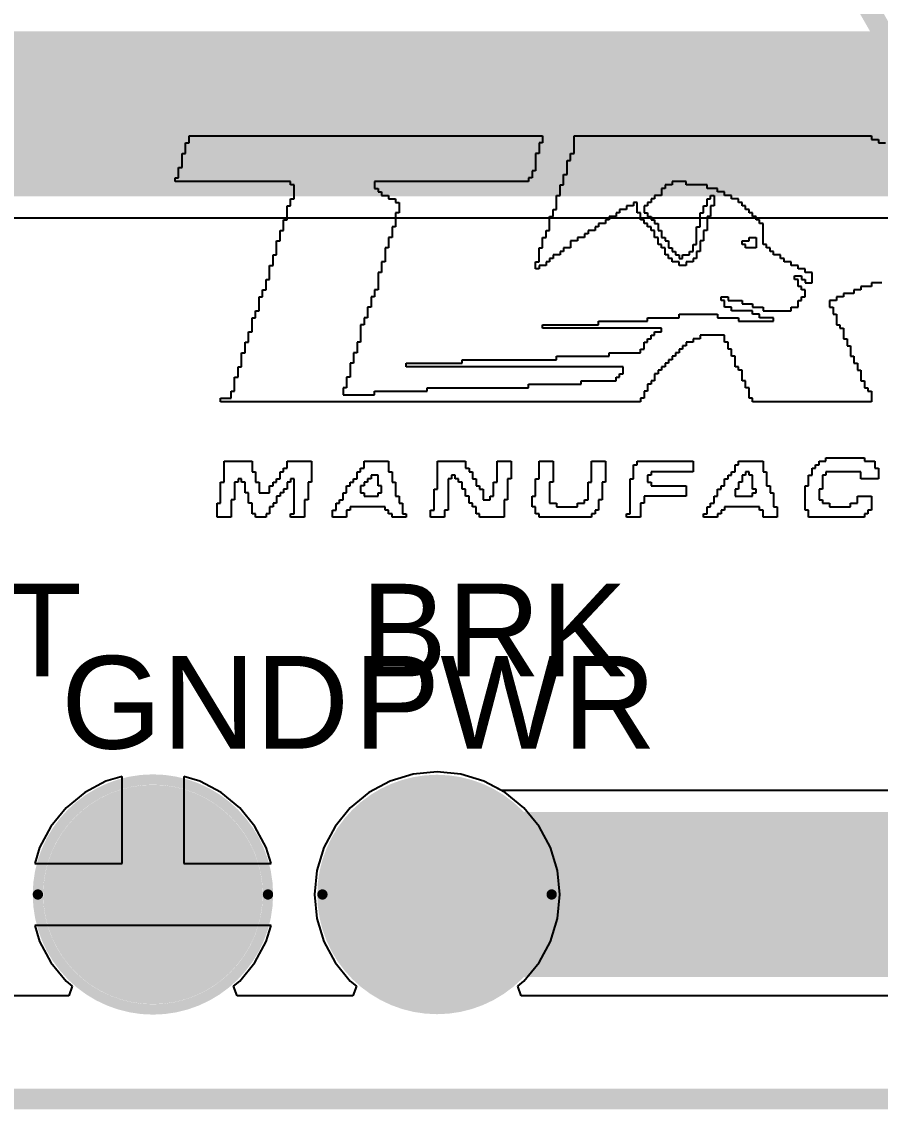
# Model space of a CAD drawing. Header units: millimetres. Extents: x -0.48 to 1.34, y -0.42 to 2.53.
# Drawn here: x 0.624 to 1.041, y -0.42 to 0.108 of the extents above; entities that cross this region are included whole.
import ezdxf

# ---------------------------------------------------------------- set-up
doc = ezdxf.new("R2010")
doc.units = ezdxf.units.MM
doc.header["$MEASUREMENT"] = 0
for name, color, linetype in [('BottomLayer', 5, 'Continuous'), ('BottomSolder', 6, 'Continuous'), ('Mechanical1', 6, 'Continuous'), ('Mechanical2', 216, 'Continuous'), ('MultiLayer', 9, 'Continuous'), ('PadHoleLayer', 156, 'Continuous'), ('TopLayer', 1, 'Continuous'), ('TopOverlay', 2, 'Continuous'), ('TopSolder', 216, 'Continuous')]:
    doc.layers.add(name, color=color, linetype=linetype)
doc.styles.add('Arial', font='', dxfattribs={"height": 0.2})
doc.styles.get('Arial').set_extended_font_data('Arial')

# ---------------------------------------------------------------- blocks, each defined once
blk = doc.blocks.new('T_______H____P____H____P_______10')
at = {"layer": 'BottomLayer'}
h = blk.add_hatch(color=5, dxfattribs=at)
edge = h.paths.add_edge_path()
edge.add_arc((0, 0), 0.049213, 0, 360)
at = {"layer": 'BottomSolder'}
h = blk.add_hatch(color=6, dxfattribs=at)
edge = h.paths.add_edge_path()
edge.add_arc((0, 0), 0.053213, 0, 360)
at = {"layer": 'MultiLayer'}
h = blk.add_hatch(color=9, dxfattribs=at)
edge = h.paths.add_edge_path()
edge.add_arc((0, 0), 0.049213, 0, 360)
at = {"layer": 'PadHoleLayer'}
h = blk.add_hatch(color=156, dxfattribs=at)
edge = h.paths.add_edge_path()
edge.add_arc((0, 0), 0.029528, 0, 360)
at = {"layer": 'TopLayer'}
h = blk.add_hatch(color=1, dxfattribs=at)
edge = h.paths.add_edge_path()
edge.add_arc((0, 0), 0.049213, 0, 360)
at = {"layer": 'TopSolder'}
h = blk.add_hatch(color=216, dxfattribs=at)
edge = h.paths.add_edge_path()
edge.add_arc((0, 0), 0.053213, 0, 360)
at = {"layer": 'TopOverlay'}
for points, const_width in [([(0.055591, 0, 1), (-0.055591, 0, 1)], 0.005), ([(-0.056841, 0, 1), (-0.054341, 0, 1)], 0.0025), ([(0.054341, 0, 1), (0.056841, 0, 1)], 0.0025)]:
    blk.add_lwpolyline(points, format="xyb", close=True, dxfattribs=dict(at, const_width=const_width))
blk = doc.blocks.new('T_______H____P____H____P_______11')
at = {"layer": 'BottomLayer'}
h = blk.add_hatch(color=5, dxfattribs=at)
edge = h.paths.add_edge_path()
edge.add_arc((0, 0), 0.04921, 0, 360)
at = {"layer": 'BottomSolder'}
h = blk.add_hatch(color=6, dxfattribs=at)
edge = h.paths.add_edge_path()
edge.add_arc((0, 0), 0.05321, 0, 360)
at = {"layer": 'MultiLayer'}
h = blk.add_hatch(color=9, dxfattribs=at)
edge = h.paths.add_edge_path()
edge.add_arc((0, 0), 0.04921, 0, 360)
at = {"layer": 'PadHoleLayer'}
h = blk.add_hatch(color=156, dxfattribs=at)
edge = h.paths.add_edge_path()
edge.add_arc((0, 0), 0.02953, 0, 360)
at = {"layer": 'TopLayer'}
h = blk.add_hatch(color=1, dxfattribs=at)
edge = h.paths.add_edge_path()
edge.add_arc((0, 0), 0.04921, 0, 360)
at = {"layer": 'TopSolder'}
h = blk.add_hatch(color=216, dxfattribs=at)
edge = h.paths.add_edge_path()
edge.add_arc((0, 0), 0.05321, 0, 360)
at = {"layer": 'TopOverlay'}
for points, const_width in [([(0.0558, 0, 1), (-0.0558, 0, 1)], 0.005), ([(-0.05705, 0, 1), (-0.05455, 0, 1)], 0.0025), ([(0.05455, 0, 1), (0.05705, 0, 1)], 0.0025)]:
    blk.add_lwpolyline(points, format="xyb", close=True, dxfattribs=dict(at, const_width=const_width))

msp = doc.modelspace()

# ---------------------------------------------------------------- linework, layer by layer
at = {"layer": 'BottomLayer'}
for p, q in [((0.81413, -0.25762), (0.80297, -0.26101)), ((0.82574, -0.25648), (0.81413, -0.25762)), ((0.83735, -0.25762), (0.82574, -0.25648)), ((0.84851, -0.26101), (0.83735, -0.25762)), ((0.66517, -0.26101), (0.65489, -0.26651)), ((0.67294, -0.25865), (0.66517, -0.26101)), ((0.67294, -0.30098), (0.67294, -0.25865)), ((0.71071, -0.26101), (0.70294, -0.25865)), ((0.70294, -0.25865), (0.70294, -0.30098)), ((0.721, -0.26651), (0.71071, -0.26101)), ((0.80297, -0.26101), (0.79268, -0.26651)), ((0.857, -0.26555), (0.84851, -0.26101)), ((0.65489, -0.26651), (0.64587, -0.27391)), ((0.73002, -0.27391), (0.721, -0.26651)), ((0.79268, -0.26651), (0.78367, -0.27391)), ((1.09561, -0.26555), (0.857, -0.26555)), ((0.64587, -0.27391), (0.63847, -0.28292)), ((0.73742, -0.28292), (0.73002, -0.27391)), ((0.78367, -0.27391), (0.77627, -0.28292)), ((0.63847, -0.28292), (0.63297, -0.29321)), ((0.74291, -0.29321), (0.73742, -0.28292)), ((0.77627, -0.28292), (0.77077, -0.29321)), ((0.63297, -0.29321), (0.63062, -0.30098)), ((0.74527, -0.30098), (0.74291, -0.29321)), ((0.77077, -0.29321), (0.76738, -0.30437)), ((0.63062, -0.30098), (0.67294, -0.30098)), ((0.70294, -0.30098), (0.74527, -0.30098)), ((0.76738, -0.30437), (0.76624, -0.31598)), ((0.76624, -0.31598), (0.76738, -0.32759)), ((0.74527, -0.33098), (0.63062, -0.33098)), ((0.63062, -0.33098), (0.63297, -0.33875)), ((0.74291, -0.33875), (0.74527, -0.33098)), ((0.76738, -0.32759), (0.77077, -0.33875)), ((0.63297, -0.33875), (0.63847, -0.34904)), ((0.73742, -0.34904), (0.74291, -0.33875)), ((0.77077, -0.33875), (0.77627, -0.34904)), ((0.63847, -0.34904), (0.64587, -0.35805)), ((0.73002, -0.35805), (0.73742, -0.34904)), ((0.77627, -0.34904), (0.78367, -0.35805)), ((0.64587, -0.35805), (0.64884, -0.36049)), ((0.72705, -0.36049), (0.73002, -0.35805)), ((0.78367, -0.35805), (0.78663, -0.36049)), ((0.64884, -0.36049), (0.64715, -0.36519)), ((0.72874, -0.36519), (0.72705, -0.36049)), ((0.78663, -0.36049), (0.78495, -0.36519)), ((0.64715, -0.36519), (0.59094, -0.36519)), ((0.78495, -0.36519), (0.72874, -0.36519))]:
    msp.add_line(p, q, dxfattribs=at)
at = {"layer": 'BottomLayer', "const_width": 0.08}
msp.add_lwpolyline([(0.82574, -0.31598), (1.1165, -0.31598)], dxfattribs=at)
at = {"layer": 'BottomLayer', "const_width": 0.04}
msp.add_lwpolyline([(0.80574, -0.31598, 1), (0.84574, -0.31598, 1)], format="xyb", close=True, dxfattribs=at)
at = {"layer": 'Mechanical1', "const_width": 0.01}
for points in [[(0.55015, 0.96276), (1.33755, -0.41519)], [(-0.23725, -0.41519), (1.33755, -0.41519)]]:
    msp.add_lwpolyline(points, dxfattribs=at)
at = {"layer": 'Mechanical2', "const_width": 0.01}
msp.add_lwpolyline([(-0.23725, -0.41519), (1.33755, -0.41519)], dxfattribs=at)
at = {"layer": 'TopLayer'}
for p, q in [((0.57113, 0.01238), (1.11424, 0.01238)), ((0.81413, -0.25762), (0.80297, -0.26101)), ((0.82574, -0.25648), (0.81413, -0.25762)), ((0.83735, -0.25762), (0.82574, -0.25648)), ((0.84851, -0.26101), (0.83735, -0.25762)), ((0.66517, -0.26101), (0.65489, -0.26651)), ((0.67294, -0.25865), (0.66517, -0.26101)), ((0.67294, -0.30098), (0.67294, -0.25865)), ((0.71071, -0.26101), (0.70294, -0.25865)), ((0.70294, -0.25865), (0.70294, -0.30098)), ((0.721, -0.26651), (0.71071, -0.26101)), ((0.80297, -0.26101), (0.79268, -0.26651)), ((0.85879, -0.26651), (0.84851, -0.26101)), ((0.65489, -0.26651), (0.64587, -0.27391)), ((0.73002, -0.27391), (0.721, -0.26651)), ((0.79268, -0.26651), (0.78367, -0.27391)), ((0.86781, -0.27391), (0.85879, -0.26651)), ((0.64587, -0.27391), (0.63847, -0.28292)), ((0.73742, -0.28292), (0.73002, -0.27391)), ((0.78367, -0.27391), (0.77627, -0.28292)), ((0.87521, -0.28292), (0.86781, -0.27391)), ((0.63847, -0.28292), (0.63297, -0.29321)), ((0.74291, -0.29321), (0.73742, -0.28292)), ((0.77627, -0.28292), (0.77077, -0.29321)), ((0.88071, -0.29321), (0.87521, -0.28292)), ((0.63297, -0.29321), (0.63062, -0.30098)), ((0.74527, -0.30098), (0.74291, -0.29321)), ((0.77077, -0.29321), (0.76738, -0.30437)), ((0.88409, -0.30437), (0.88071, -0.29321)), ((0.63062, -0.30098), (0.67294, -0.30098)), ((0.70294, -0.30098), (0.74527, -0.30098)), ((0.76738, -0.30437), (0.76624, -0.31598)), ((0.88524, -0.31598), (0.88409, -0.30437)), ((0.76624, -0.31598), (0.76738, -0.32759)), ((0.88409, -0.32759), (0.88524, -0.31598)), ((0.74527, -0.33098), (0.63062, -0.33098)), ((0.63062, -0.33098), (0.63297, -0.33875)), ((0.74291, -0.33875), (0.74527, -0.33098)), ((0.76738, -0.32759), (0.77077, -0.33875)), ((0.88071, -0.33875), (0.88409, -0.32759)), ((0.63297, -0.33875), (0.63847, -0.34904)), ((0.73742, -0.34904), (0.74291, -0.33875)), ((0.77077, -0.33875), (0.77627, -0.34904)), ((0.87521, -0.34904), (0.88071, -0.33875)), ((0.63847, -0.34904), (0.64587, -0.35805)), ((0.73002, -0.35805), (0.73742, -0.34904)), ((0.77627, -0.34904), (0.78367, -0.35805)), ((0.86781, -0.35805), (0.87521, -0.34904)), ((0.64587, -0.35805), (0.64884, -0.36049)), ((0.72705, -0.36049), (0.73002, -0.35805)), ((0.78367, -0.35805), (0.78663, -0.36049)), ((0.86485, -0.36049), (0.86781, -0.35805)), ((0.64884, -0.36049), (0.64715, -0.36519)), ((0.72874, -0.36519), (0.72705, -0.36049)), ((0.78663, -0.36049), (0.78495, -0.36519)), ((0.86653, -0.36519), (0.86485, -0.36049)), ((0.64715, -0.36519), (0.59094, -0.36519)), ((0.78495, -0.36519), (0.72874, -0.36519)), ((1.28755, -0.36519), (0.86653, -0.36519))]:
    msp.add_line(p, q, dxfattribs=at)
at = {"layer": 'TopLayer', "const_width": 0.08}
msp.add_lwpolyline([(0.55024, 0.06281), (1.11424, 0.06281)], dxfattribs=at)
at = {"layer": 'TopOverlay'}
for p, q in [((0.7038, 0.04362), (0.7038, 0.04871)), ((0.7038, 0.04871), (0.70549, 0.04871)), ((0.70549, 0.04871), (0.70549, 0.0521)), ((0.70549, 0.0521), (0.71737, 0.0521)), ((0.71737, 0.0521), (0.71907, 0.0521)), ((0.71907, 0.0521), (0.87692, 0.0521)), ((0.87692, 0.04871), (0.87522, 0.04871)), ((0.87522, 0.04871), (0.87522, 0.04362)), ((0.87692, 0.0521), (0.87692, 0.04871)), ((0.89219, 0.04362), (0.89219, 0.0521)), ((0.89219, 0.0521), (1.03646, 0.0521)), ((1.03646, 0.0521), (1.03646, 0.0504)), ((1.03646, 0.0504), (1.03985, 0.0504)), ((1.03985, 0.0504), (1.03985, 0.04871)), ((1.03985, 0.04871), (1.04325, 0.04871)), ((0.7021, 0.03683), (0.7021, 0.04362)), ((0.7021, 0.04362), (0.7038, 0.04362)), ((0.87522, 0.04362), (0.87352, 0.04362)), ((0.87352, 0.04362), (0.87352, 0.03513)), ((0.89049, 0.04022), (0.89049, 0.04362)), ((0.89049, 0.04362), (0.89219, 0.04362)), ((0.8888, 0.03343), (0.8888, 0.04022)), ((0.8888, 0.04022), (0.89049, 0.04022)), ((0.6987, 0.03004), (0.6987, 0.03173)), ((0.6987, 0.03173), (0.7004, 0.03173)), ((0.7004, 0.03173), (0.7004, 0.03683)), ((0.7004, 0.03683), (0.7021, 0.03683)), ((0.87182, 0.03173), (0.87013, 0.03173)), ((0.87013, 0.03173), (0.87013, 0.03004)), ((0.87352, 0.03513), (0.87182, 0.03513)), ((0.87182, 0.03513), (0.87182, 0.03173)), ((0.8871, 0.02834), (0.8871, 0.03343)), ((0.8871, 0.03343), (0.8888, 0.03343)), ((0.75471, 0.03004), (0.6987, 0.03004)), ((0.75471, 0.02834), (0.75471, 0.03004)), ((0.75641, 0.02834), (0.75471, 0.02834)), ((0.75641, 0.02155), (0.75641, 0.02834)), ((0.87013, 0.03004), (0.79545, 0.03004)), ((0.79545, 0.03004), (0.79545, 0.02664)), ((0.79545, 0.02664), (0.79715, 0.02664)), ((0.79715, 0.02664), (0.79715, 0.02495)), ((0.8854, 0.02325), (0.8854, 0.02834)), ((0.8854, 0.02834), (0.8871, 0.02834)), ((0.93632, 0.02664), (0.93462, 0.02664)), ((0.93462, 0.02664), (0.93462, 0.02325)), ((0.93972, 0.02834), (0.93632, 0.02834)), ((0.93632, 0.02834), (0.93632, 0.02664)), ((0.9465, 0.03004), (0.93972, 0.03004)), ((0.93972, 0.03004), (0.93972, 0.02834)), ((0.9465, 0.02834), (0.9465, 0.03004)), ((0.95669, 0.02834), (0.9465, 0.02834)), ((0.95669, 0.02664), (0.95669, 0.02834)), ((0.96178, 0.02664), (0.95669, 0.02664)), ((0.96178, 0.02495), (0.96178, 0.02664)), ((0.75471, 0.01816), (0.75471, 0.02155)), ((0.75471, 0.02155), (0.75641, 0.02155)), ((0.79715, 0.02495), (0.79884, 0.02495)), ((0.79884, 0.02495), (0.79884, 0.02325)), ((0.79884, 0.02325), (0.80224, 0.02325)), ((0.80224, 0.02325), (0.80224, 0.02155)), ((0.80224, 0.02155), (0.80563, 0.02155)), ((0.80563, 0.02155), (0.80563, 0.01985)), ((0.88371, 0.01646), (0.88371, 0.02325)), ((0.88371, 0.02325), (0.8854, 0.02325)), ((0.93123, 0.02155), (0.92953, 0.02155)), ((0.92953, 0.02155), (0.92953, 0.01985)), ((0.93462, 0.02325), (0.93123, 0.02325)), ((0.93123, 0.02325), (0.93123, 0.02155)), ((0.95669, 0.01816), (0.95669, 0.02155)), ((0.95669, 0.02155), (0.95838, 0.02155)), ((0.95838, 0.02155), (0.95838, 0.02325)), ((0.95838, 0.02325), (0.96008, 0.02325)), ((0.96008, 0.02325), (0.96008, 0.01816)), ((0.96517, 0.02495), (0.96178, 0.02495)), ((0.96517, 0.02325), (0.96517, 0.02495)), ((0.96857, 0.02325), (0.96517, 0.02325)), ((0.96857, 0.02155), (0.96857, 0.02325)), ((0.97196, 0.02155), (0.96857, 0.02155)), ((0.97196, 0.01985), (0.97196, 0.02155)), ((0.75302, 0.01137), (0.75302, 0.01816)), ((0.75302, 0.01816), (0.75471, 0.01816)), ((0.80563, 0.01985), (0.80733, 0.01985)), ((0.80733, 0.01985), (0.80733, 0.01476)), ((0.88201, 0.01306), (0.88201, 0.01646)), ((0.88201, 0.01646), (0.88371, 0.01646)), ((0.91765, 0.01646), (0.91426, 0.01646)), ((0.91426, 0.01646), (0.91426, 0.01476)), ((0.92105, 0.01816), (0.91765, 0.01816)), ((0.91765, 0.01816), (0.91765, 0.01646)), ((0.92274, 0.01985), (0.92105, 0.01985)), ((0.92105, 0.01985), (0.92105, 0.01816)), ((0.92274, 0.01476), (0.92274, 0.01985)), ((0.92783, 0.01816), (0.92614, 0.01816)), ((0.92614, 0.01816), (0.92614, 0.01476)), ((0.92953, 0.01985), (0.92783, 0.01985)), ((0.92783, 0.01985), (0.92783, 0.01816)), ((0.95499, 0.01476), (0.95499, 0.01816)), ((0.95499, 0.01816), (0.95669, 0.01816)), ((0.96008, 0.01816), (0.95838, 0.01816)), ((0.95838, 0.01816), (0.95838, 0.01306)), ((0.97366, 0.01985), (0.97196, 0.01985)), ((0.97366, 0.01816), (0.97366, 0.01985)), ((0.97536, 0.01816), (0.97366, 0.01816)), ((0.97536, 0.01646), (0.97536, 0.01816)), ((0.97705, 0.01646), (0.97536, 0.01646)), ((0.97705, 0.01476), (0.97705, 0.01646)), ((0.75132, 0.00628), (0.75132, 0.01137)), ((0.75132, 0.01137), (0.75302, 0.01137)), ((0.80733, 0.01476), (0.80563, 0.01476)), ((0.80563, 0.01476), (0.80563, 0.00797)), ((0.88031, 0.00628), (0.88031, 0.01306)), ((0.88031, 0.01306), (0.88201, 0.01306)), ((0.90916, 0.01137), (0.90747, 0.01137)), ((0.90747, 0.01137), (0.90747, 0.00967)), ((0.91256, 0.01306), (0.90916, 0.01306)), ((0.90916, 0.01306), (0.90916, 0.01137)), ((0.91426, 0.01476), (0.91256, 0.01476)), ((0.91256, 0.01476), (0.91256, 0.01306)), ((0.92444, 0.01476), (0.92274, 0.01476)), ((0.92444, 0.01137), (0.92444, 0.01476)), ((0.92614, 0.01137), (0.92444, 0.01137)), ((0.92614, 0.01476), (0.92783, 0.01476)), ((0.92614, 0.00967), (0.92614, 0.01137)), ((0.92783, 0.01476), (0.92783, 0.01306)), ((0.92783, 0.01306), (0.92953, 0.01306)), ((0.92953, 0.01306), (0.92953, 0.01137)), ((0.92953, 0.01137), (0.93123, 0.01137)), ((0.93123, 0.01137), (0.93123, 0.00967)), ((0.95329, 0.00797), (0.95329, 0.01476)), ((0.95329, 0.01476), (0.95499, 0.01476)), ((0.95838, 0.01306), (0.95669, 0.01306)), ((0.95669, 0.01306), (0.95669, 0.00628)), ((0.97875, 0.01476), (0.97705, 0.01476)), ((0.97875, 0.01306), (0.97875, 0.01476)), ((0.98045, 0.01306), (0.97875, 0.01306)), ((0.98045, 0.01137), (0.98045, 0.01306)), ((0.98215, 0.01137), (0.98045, 0.01137)), ((0.98215, 0.00967), (0.98215, 0.01137)), ((0.74962, 0.00118), (0.74962, 0.00628)), ((0.74962, 0.00628), (0.75132, 0.00628)), ((0.80563, 0.00797), (0.80393, 0.00797)), ((0.80393, 0.00797), (0.80393, 0.00288)), ((0.87861, 0.00288), (0.87861, 0.00628)), ((0.87861, 0.00628), (0.88031, 0.00628)), ((0.90238, 0.00628), (0.89898, 0.00628)), ((0.89898, 0.00628), (0.89898, 0.00458)), ((0.90407, 0.00797), (0.90238, 0.00797)), ((0.90238, 0.00797), (0.90238, 0.00628)), ((0.90747, 0.00967), (0.90407, 0.00967)), ((0.90407, 0.00967), (0.90407, 0.00797)), ((0.92783, 0.00967), (0.92614, 0.00967)), ((0.92783, 0.00797), (0.92783, 0.00967)), ((0.92953, 0.00797), (0.92783, 0.00797)), ((0.92953, 0.00628), (0.92953, 0.00797)), ((0.93123, 0.00628), (0.92953, 0.00628)), ((0.93123, 0.00967), (0.93293, 0.00967)), ((0.93123, 0.00288), (0.93123, 0.00628)), ((0.93293, 0.00967), (0.93293, 0.00628)), ((0.93293, 0.00628), (0.93462, 0.00628)), ((0.93462, 0.00628), (0.93462, 0.00288)), ((0.9516, -0.00051), (0.9516, 0.00797)), ((0.9516, 0.00797), (0.95329, 0.00797)), ((0.95669, 0.00628), (0.95499, 0.00628)), ((0.95499, 0.00628), (0.95499, 0.00118)), ((0.98384, 0.00967), (0.98215, 0.00967)), ((0.98384, -0.00051), (0.98384, 0.00967)), ((0.74792, -0.00561), (0.74792, 0.00118)), ((0.74792, 0.00118), (0.74962, 0.00118)), ((0.80393, 0.00288), (0.80224, 0.00288)), ((0.80224, 0.00288), (0.80224, -0.00221)), ((0.87692, -0.00221), (0.87692, 0.00288)), ((0.87692, 0.00288), (0.87861, 0.00288)), ((0.89389, 0.00118), (0.89049, 0.00118)), ((0.89049, 0.00118), (0.89049, -0.00221)), ((0.89728, 0.00288), (0.89389, 0.00288)), ((0.89389, 0.00288), (0.89389, 0.00118)), ((0.89898, 0.00458), (0.89728, 0.00458)), ((0.89728, 0.00458), (0.89728, 0.00288)), ((0.93293, 0.00288), (0.93123, 0.00288)), ((0.93293, -0.00051), (0.93293, 0.00288)), ((0.93462, 0.00288), (0.93632, 0.00288)), ((0.93632, 0.00288), (0.93632, 0.00118)), ((0.93632, 0.00118), (0.93802, 0.00118)), ((0.93802, 0.00118), (0.93802, -0.00221)), ((0.95499, 0.00118), (0.95329, 0.00118)), ((0.95329, 0.00118), (0.95329, -0.00391)), ((0.97366, -0.00051), (0.97366, 0.00118)), ((0.97366, 0.00118), (0.97705, 0.00118)), ((0.97705, 0.00118), (0.97705, 0.00288)), ((0.97705, 0.00288), (0.98045, 0.00288)), ((0.98045, 0.00288), (0.98045, -0.00221)), ((0.80224, -0.00221), (0.80054, -0.00221)), ((0.80054, -0.00221), (0.80054, -0.009)), ((0.87522, -0.009), (0.87522, -0.00221)), ((0.87522, -0.00221), (0.87692, -0.00221)), ((0.8871, -0.00391), (0.8854, -0.00391)), ((0.8854, -0.00391), (0.8854, -0.00561)), ((0.89049, -0.00221), (0.8871, -0.00221)), ((0.8871, -0.00221), (0.8871, -0.00391)), ((0.93462, -0.00051), (0.93293, -0.00051)), ((0.93462, -0.00221), (0.93462, -0.00051)), ((0.93632, -0.00221), (0.93462, -0.00221)), ((0.93632, -0.00561), (0.93632, -0.00221)), ((0.93802, -0.00221), (0.93972, -0.00221)), ((0.93972, -0.00221), (0.93972, -0.00391)), ((0.93972, -0.00391), (0.94141, -0.00391)), ((0.94141, -0.00391), (0.94141, -0.00561)), ((0.9482, -0.00561), (0.9482, -0.00391)), ((0.9482, -0.00391), (0.9499, -0.00391)), ((0.9499, -0.00391), (0.9499, -0.00051)), ((0.9499, -0.00051), (0.9516, -0.00051)), ((0.95329, -0.00391), (0.9516, -0.00391)), ((0.9516, -0.00391), (0.9516, -0.0073)), ((0.97536, -0.00051), (0.97366, -0.00051)), ((0.97536, -0.00221), (0.97536, -0.00051)), ((0.97875, -0.00221), (0.97536, -0.00221)), ((0.98045, -0.00221), (0.97875, -0.00221)), ((0.98554, -0.00051), (0.98384, -0.00051)), ((0.98554, -0.00221), (0.98554, -0.00051)), ((0.98724, -0.00221), (0.98554, -0.00221)), ((0.98724, -0.00391), (0.98724, -0.00221)), ((0.98894, -0.00391), (0.98724, -0.00391)), ((0.98894, -0.00561), (0.98894, -0.00391)), ((0.74623, -0.0107), (0.74623, -0.00561)), ((0.74623, -0.00561), (0.74792, -0.00561)), ((0.80054, -0.009), (0.79884, -0.009)), ((0.79884, -0.009), (0.79884, -0.01409)), ((0.87352, -0.01239), (0.87352, -0.009)), ((0.87352, -0.009), (0.87522, -0.009)), ((0.88031, -0.009), (0.87861, -0.009)), ((0.87861, -0.009), (0.87861, -0.0107)), ((0.88201, -0.0073), (0.88031, -0.0073)), ((0.88031, -0.0073), (0.88031, -0.009)), ((0.8854, -0.00561), (0.88201, -0.00561)), ((0.88201, -0.00561), (0.88201, -0.0073)), ((0.93802, -0.00561), (0.93632, -0.00561)), ((0.93802, -0.0073), (0.93802, -0.00561)), ((0.93972, -0.0073), (0.93802, -0.0073)), ((0.93972, -0.009), (0.93972, -0.0073)), ((0.94311, -0.009), (0.93972, -0.009)), ((0.94141, -0.00561), (0.94311, -0.00561)), ((0.94311, -0.00561), (0.94311, -0.0073)), ((0.94311, -0.0073), (0.94481, -0.0073)), ((0.94311, -0.0107), (0.94311, -0.009)), ((0.94481, -0.0073), (0.94481, -0.00561)), ((0.94481, -0.00561), (0.9482, -0.00561)), ((0.9499, -0.009), (0.9465, -0.009)), ((0.9465, -0.009), (0.9465, -0.0107)), ((0.9516, -0.0073), (0.9499, -0.0073)), ((0.9499, -0.0073), (0.9499, -0.009)), ((0.99233, -0.00561), (0.98894, -0.00561)), ((0.99233, -0.0073), (0.99233, -0.00561)), ((0.99403, -0.0073), (0.99233, -0.0073)), ((0.99403, -0.009), (0.99403, -0.0073)), ((0.99742, -0.009), (0.99403, -0.009)), ((0.99742, -0.0107), (0.99742, -0.009)), ((0.74453, -0.01749), (0.74453, -0.0107)), ((0.74453, -0.0107), (0.74623, -0.0107)), ((0.79884, -0.01409), (0.79715, -0.01409)), ((0.79715, -0.01409), (0.79715, -0.02258)), ((0.87522, -0.01239), (0.87352, -0.01239)), ((0.87861, -0.0107), (0.87522, -0.0107)), ((0.87522, -0.0107), (0.87522, -0.01239)), ((0.9465, -0.0107), (0.94311, -0.0107)), ((1.00082, -0.0107), (0.99742, -0.0107)), ((0.99912, -0.01749), (0.99912, -0.01579)), ((0.99912, -0.01579), (1.00251, -0.01579)), ((1.00082, -0.01239), (1.00082, -0.0107)), ((1.00421, -0.01239), (1.00082, -0.01239)), ((1.00251, -0.01579), (1.00251, -0.01749)), ((1.00421, -0.01409), (1.00421, -0.01239)), ((1.00761, -0.01409), (1.00421, -0.01409)), ((1.00761, -0.01918), (1.00761, -0.01409)), ((0.74283, -0.02258), (0.74283, -0.01749)), ((0.74283, -0.01749), (0.74453, -0.01749)), ((1.00082, -0.01749), (0.99912, -0.01749)), ((1.00082, -0.02088), (1.00082, -0.01749)), ((1.00251, -0.02088), (1.00082, -0.02088)), ((1.00251, -0.01749), (1.00421, -0.01749)), ((1.00251, -0.02258), (1.00251, -0.02088)), ((1.00421, -0.01749), (1.00421, -0.01918)), ((1.00421, -0.01918), (1.00761, -0.01918)), ((1.03646, -0.02088), (1.03137, -0.02088)), ((1.03137, -0.02088), (1.03137, -0.02258)), ((1.04155, -0.01918), (1.03646, -0.01918)), ((1.03646, -0.01918), (1.03646, -0.02088)), ((0.73944, -0.03276), (0.73944, -0.02597)), ((0.73944, -0.02597), (0.74114, -0.02597)), ((0.74114, -0.02597), (0.74114, -0.02258)), ((0.74114, -0.02258), (0.74283, -0.02258)), ((0.79545, -0.02597), (0.79375, -0.02597)), ((0.79375, -0.02597), (0.79375, -0.03106)), ((0.79715, -0.02258), (0.79545, -0.02258)), ((0.79545, -0.02258), (0.79545, -0.02597)), ((0.96348, -0.02767), (0.96348, -0.02597)), ((0.96348, -0.02597), (0.96687, -0.02597)), ((0.96687, -0.02597), (0.96687, -0.02767)), ((1.00421, -0.02258), (1.00251, -0.02258)), ((1.00251, -0.02767), (1.00251, -0.02597)), ((1.00251, -0.02597), (1.00421, -0.02597)), ((1.00421, -0.02597), (1.00421, -0.02258)), ((1.02288, -0.02597), (1.01949, -0.02597)), ((1.01949, -0.02597), (1.01949, -0.02767)), ((1.02797, -0.02428), (1.02288, -0.02428)), ((1.02288, -0.02428), (1.02288, -0.02597)), ((1.03137, -0.02258), (1.02797, -0.02258)), ((1.02797, -0.02258), (1.02797, -0.02428)), ((0.79375, -0.03106), (0.79205, -0.03106)), ((0.79205, -0.03106), (0.79205, -0.03616)), ((0.96517, -0.02767), (0.96348, -0.02767)), ((0.96517, -0.03106), (0.96517, -0.02767)), ((0.96857, -0.03106), (0.96517, -0.03106)), ((0.96687, -0.02767), (0.97366, -0.02767)), ((0.96857, -0.03276), (0.96857, -0.03106)), ((0.97366, -0.02767), (0.97366, -0.02937)), ((0.97366, -0.02937), (0.97875, -0.02937)), ((0.97875, -0.02937), (0.97875, -0.03106)), ((0.97875, -0.03106), (0.98384, -0.03106)), ((0.98384, -0.03106), (0.98384, -0.03276)), ((0.99742, -0.03276), (0.99742, -0.03106)), ((0.99742, -0.03106), (1.00082, -0.03106)), ((1.00082, -0.03106), (1.00082, -0.02767)), ((1.00082, -0.02767), (1.00251, -0.02767)), ((1.01949, -0.02767), (1.01609, -0.02767)), ((1.01609, -0.02767), (1.01609, -0.03106)), ((1.01609, -0.03106), (1.01779, -0.03106)), ((1.01779, -0.03106), (1.01779, -0.03446)), ((0.73604, -0.04295), (0.73604, -0.03616)), ((0.73604, -0.03616), (0.73774, -0.03616)), ((0.73774, -0.03616), (0.73774, -0.03276)), ((0.73774, -0.03276), (0.73944, -0.03276)), ((0.79205, -0.03616), (0.79036, -0.03616)), ((0.79036, -0.03616), (0.79036, -0.03955)), ((0.92783, -0.03785), (0.92783, -0.03616)), ((0.92783, -0.03616), (0.94311, -0.03616)), ((0.94311, -0.03616), (0.94311, -0.03446)), ((0.94311, -0.03446), (0.96178, -0.03446)), ((0.96178, -0.03446), (0.96178, -0.03616)), ((0.96178, -0.03616), (0.97196, -0.03616)), ((0.97875, -0.03276), (0.96857, -0.03276)), ((0.97196, -0.03616), (0.97196, -0.03785)), ((0.97875, -0.03446), (0.97875, -0.03276)), ((0.98215, -0.03446), (0.97875, -0.03446)), ((0.98215, -0.03616), (0.98215, -0.03446)), ((0.98894, -0.03616), (0.98215, -0.03616)), ((0.98384, -0.03276), (0.99742, -0.03276)), ((0.98894, -0.03785), (0.98894, -0.03616)), ((1.01779, -0.03446), (1.01949, -0.03446)), ((1.01949, -0.03446), (1.01949, -0.03955)), ((0.79036, -0.03955), (0.78866, -0.03955)), ((0.78866, -0.03955), (0.78866, -0.04804)), ((0.87692, -0.04125), (0.87692, -0.03955)), ((0.87692, -0.03955), (0.90407, -0.03955)), ((0.93462, -0.04125), (0.87692, -0.04125)), ((0.90407, -0.03955), (0.90407, -0.03785)), ((0.90407, -0.03785), (0.92783, -0.03785)), ((0.93462, -0.04295), (0.93462, -0.04125)), ((0.97196, -0.03785), (0.98894, -0.03785)), ((1.01949, -0.03955), (1.02118, -0.03955)), ((1.02118, -0.03955), (1.02118, -0.04125)), ((1.02118, -0.04125), (1.02288, -0.04125)), ((1.02288, -0.04125), (1.02288, -0.04634)), ((0.73435, -0.04804), (0.73435, -0.04295)), ((0.73435, -0.04295), (0.73604, -0.04295)), ((0.92783, -0.04804), (0.92783, -0.04634)), ((0.92783, -0.04634), (0.92953, -0.04634)), ((0.92953, -0.04634), (0.92953, -0.04464)), ((0.92953, -0.04464), (0.93123, -0.04464)), ((0.93123, -0.04464), (0.93123, -0.04295)), ((0.93123, -0.04295), (0.93462, -0.04295)), ((0.95329, -0.04634), (0.9499, -0.04634)), ((0.9499, -0.04634), (0.9499, -0.04804)), ((0.96517, -0.04464), (0.95329, -0.04464)), ((0.95329, -0.04464), (0.95329, -0.04634)), ((0.96517, -0.04804), (0.96517, -0.04464)), ((1.02288, -0.04634), (1.02458, -0.04634)), ((1.02458, -0.04634), (1.02458, -0.04973)), ((0.73265, -0.05313), (0.73265, -0.04804)), ((0.73265, -0.04804), (0.73435, -0.04804)), ((0.78866, -0.04804), (0.78696, -0.04804)), ((0.78696, -0.04804), (0.78696, -0.05313)), ((0.92444, -0.05313), (0.92444, -0.05143)), ((0.92444, -0.05143), (0.92614, -0.05143)), ((0.92614, -0.05143), (0.92614, -0.04804)), ((0.92614, -0.04804), (0.92783, -0.04804)), ((0.94481, -0.05143), (0.94311, -0.05143)), ((0.94311, -0.05143), (0.94311, -0.05313)), ((0.9465, -0.04973), (0.94481, -0.04973)), ((0.94481, -0.04973), (0.94481, -0.05143)), ((0.9499, -0.04804), (0.9465, -0.04804)), ((0.9465, -0.04804), (0.9465, -0.04973)), ((0.96687, -0.04804), (0.96517, -0.04804)), ((0.96687, -0.05143), (0.96687, -0.04804)), ((0.96857, -0.05143), (0.96687, -0.05143)), ((0.96857, -0.05483), (0.96857, -0.05143)), ((1.02458, -0.04973), (1.02628, -0.04973)), ((1.02628, -0.04973), (1.02628, -0.05483)), ((0.73095, -0.05992), (0.73095, -0.05313)), ((0.73095, -0.05313), (0.73265, -0.05313)), ((0.78696, -0.05313), (0.78526, -0.05313)), ((0.78526, -0.05313), (0.78526, -0.05822)), ((0.83788, -0.05822), (0.83788, -0.05652)), ((0.83788, -0.05652), (0.88371, -0.05652)), ((0.88371, -0.05652), (0.88371, -0.05483)), ((0.88371, -0.05483), (0.90916, -0.05483)), ((0.90916, -0.05483), (0.90916, -0.05313)), ((0.90916, -0.05313), (0.92444, -0.05313)), ((0.93972, -0.05652), (0.93802, -0.05652)), ((0.93802, -0.05652), (0.93802, -0.05822)), ((0.94141, -0.05483), (0.93972, -0.05483)), ((0.93972, -0.05483), (0.93972, -0.05652)), ((0.94311, -0.05313), (0.94141, -0.05313)), ((0.94141, -0.05313), (0.94141, -0.05483)), ((0.97027, -0.05483), (0.96857, -0.05483)), ((0.97027, -0.05992), (0.97027, -0.05483)), ((1.02628, -0.05483), (1.02797, -0.05483)), ((1.02797, -0.05483), (1.02797, -0.05822)), ((0.72926, -0.06501), (0.72926, -0.05992)), ((0.72926, -0.05992), (0.73095, -0.05992)), ((0.78526, -0.05822), (0.78357, -0.05822)), ((0.78357, -0.05822), (0.78357, -0.06501)), ((0.81072, -0.05992), (0.81072, -0.05822)), ((0.81072, -0.05822), (0.83788, -0.05822)), ((0.91595, -0.05992), (0.81072, -0.05992)), ((0.91426, -0.06501), (0.91426, -0.06331)), ((0.91426, -0.06331), (0.91595, -0.06331)), ((0.91595, -0.06331), (0.91595, -0.05992)), ((0.93293, -0.06331), (0.93123, -0.06331)), ((0.93123, -0.06331), (0.93123, -0.06671)), ((0.93462, -0.06161), (0.93293, -0.06161)), ((0.93293, -0.06161), (0.93293, -0.06331)), ((0.93632, -0.05992), (0.93462, -0.05992)), ((0.93462, -0.05992), (0.93462, -0.06161)), ((0.93802, -0.05822), (0.93632, -0.05822)), ((0.93632, -0.05822), (0.93632, -0.05992)), ((0.97196, -0.05992), (0.97027, -0.05992)), ((0.97196, -0.06161), (0.97196, -0.05992)), ((0.97366, -0.06161), (0.97196, -0.06161)), ((0.97366, -0.06671), (0.97366, -0.06161)), ((1.02797, -0.05822), (1.02967, -0.05822)), ((1.02967, -0.05822), (1.02967, -0.06161)), ((1.02967, -0.06161), (1.03137, -0.06161)), ((1.03137, -0.06161), (1.03137, -0.06671)), ((0.72756, -0.0718), (0.72756, -0.06501)), ((0.72756, -0.06501), (0.72926, -0.06501)), ((0.78357, -0.06501), (0.78187, -0.06501)), ((0.78187, -0.06501), (0.78187, -0.0701)), ((0.87013, -0.0701), (0.87013, -0.0684)), ((0.87013, -0.0684), (0.89559, -0.0684)), ((0.89559, -0.0684), (0.89559, -0.06671)), ((0.89559, -0.06671), (0.91256, -0.06671)), ((0.91256, -0.06671), (0.91256, -0.06501)), ((0.91256, -0.06501), (0.91426, -0.06501)), ((0.92953, -0.0684), (0.92783, -0.0684)), ((0.92783, -0.0684), (0.92783, -0.0718)), ((0.93123, -0.06671), (0.92953, -0.06671)), ((0.92953, -0.06671), (0.92953, -0.0684)), ((0.97536, -0.06671), (0.97366, -0.06671)), ((0.97536, -0.0701), (0.97536, -0.06671)), ((1.03137, -0.06671), (1.03306, -0.06671)), ((1.03306, -0.06671), (1.03306, -0.0701)), ((0.72586, -0.07519), (0.72586, -0.0718)), ((0.72586, -0.0718), (0.72756, -0.0718)), ((0.78187, -0.0701), (0.78017, -0.0701)), ((0.78017, -0.0701), (0.78017, -0.0735)), ((0.78017, -0.0735), (0.79545, -0.0735)), ((0.79545, -0.0735), (0.79545, -0.0718)), ((0.79545, -0.0718), (0.82091, -0.0718)), ((0.82091, -0.0718), (0.82091, -0.0701)), ((0.82091, -0.0701), (0.87013, -0.0701)), ((0.92783, -0.0718), (0.92614, -0.0718)), ((0.92614, -0.0718), (0.92614, -0.07519)), ((0.97705, -0.0701), (0.97536, -0.0701)), ((0.97705, -0.07519), (0.97705, -0.0701)), ((1.03306, -0.0701), (1.03476, -0.0701)), ((1.03476, -0.0701), (1.03476, -0.0718)), ((1.03476, -0.0718), (1.03646, -0.0718)), ((1.03646, -0.0718), (1.03646, -0.07689)), ((0.72077, -0.07689), (0.72077, -0.07519)), ((0.72077, -0.07519), (0.72586, -0.07519)), ((0.92444, -0.07689), (0.72077, -0.07689)), ((0.92614, -0.07519), (0.92444, -0.07519)), ((0.92444, -0.07519), (0.92444, -0.07689)), ((0.97875, -0.07519), (0.97705, -0.07519)), ((0.97875, -0.07689), (0.97875, -0.07519)), ((1.03646, -0.07689), (0.97875, -0.07689)), ((1.01439, -0.10574), (1.01439, -0.10405)), ((1.01439, -0.10405), (1.03306, -0.10405)), ((1.03306, -0.10405), (1.03306, -0.10574)), ((0.72247, -0.11423), (0.72247, -0.10574)), ((0.72247, -0.10574), (0.73604, -0.10574)), ((0.73604, -0.10574), (0.73604, -0.11084)), ((0.75132, -0.11084), (0.75132, -0.10914)), ((0.75132, -0.10914), (0.75302, -0.10914)), ((0.75302, -0.10914), (0.75302, -0.10574)), ((0.75302, -0.10574), (0.7649, -0.10574)), ((0.7649, -0.10574), (0.7649, -0.11593)), ((0.78866, -0.11084), (0.78866, -0.10914)), ((0.78866, -0.10914), (0.79036, -0.10914)), ((0.79036, -0.10914), (0.79036, -0.10574)), ((0.79036, -0.10574), (0.80224, -0.10574)), ((0.80224, -0.10574), (0.80224, -0.11084)), ((0.826, -0.11932), (0.826, -0.10574)), ((0.826, -0.10574), (0.83958, -0.10574)), ((0.83958, -0.10574), (0.83958, -0.10914)), ((0.83958, -0.10914), (0.84127, -0.10914)), ((0.84127, -0.10914), (0.84127, -0.11084)), ((0.85485, -0.11593), (0.85485, -0.10574)), ((0.85485, -0.10574), (0.86164, -0.10574)), ((0.86164, -0.10574), (0.86164, -0.11423)), ((0.87522, -0.11253), (0.87522, -0.10574)), ((0.87522, -0.10574), (0.88201, -0.10574)), ((0.88201, -0.10574), (0.88201, -0.11593)), ((0.90068, -0.11593), (0.90068, -0.10574)), ((0.90068, -0.10574), (0.90747, -0.10574)), ((0.90747, -0.10574), (0.90747, -0.11593)), ((0.92105, -0.11423), (0.92105, -0.10744)), ((0.92105, -0.10744), (0.92274, -0.10744)), ((0.92274, -0.10744), (0.92274, -0.10574)), ((0.92274, -0.10574), (0.9499, -0.10574)), ((0.9499, -0.10574), (0.9499, -0.11084)), ((0.97027, -0.11084), (0.97027, -0.10744)), ((0.97027, -0.10744), (0.97196, -0.10744)), ((0.97196, -0.10744), (0.97196, -0.10574)), ((0.97196, -0.10574), (0.98384, -0.10574)), ((0.98384, -0.10574), (0.98384, -0.11084)), ((1.00761, -0.11253), (1.00761, -0.10914)), ((1.00761, -0.10914), (1.0093, -0.10914)), ((1.0093, -0.10914), (1.0093, -0.10744)), ((1.0093, -0.10744), (1.011, -0.10744)), ((1.011, -0.10744), (1.011, -0.10574)), ((1.011, -0.10574), (1.01439, -0.10574)), ((1.03306, -0.10574), (1.03816, -0.10574)), ((1.03816, -0.10574), (1.03816, -0.10914)), ((1.03816, -0.10914), (1.03985, -0.10914)), ((1.03985, -0.10914), (1.03985, -0.11423)), ((0.72077, -0.12611), (0.72077, -0.11593)), ((0.72077, -0.11593), (0.72247, -0.11593)), ((0.72247, -0.11593), (0.72247, -0.11423)), ((0.72926, -0.11593), (0.72756, -0.11593)), ((0.72756, -0.11593), (0.72756, -0.12441)), ((0.73095, -0.11423), (0.72926, -0.11423)), ((0.72926, -0.11423), (0.72926, -0.11593)), ((0.73095, -0.11593), (0.73095, -0.11423)), ((0.73265, -0.11593), (0.73095, -0.11593)), ((0.73265, -0.12102), (0.73265, -0.11593)), ((0.73604, -0.11084), (0.73774, -0.11084)), ((0.73774, -0.11084), (0.73774, -0.11593)), ((0.73774, -0.11593), (0.73944, -0.11593)), ((0.73944, -0.11593), (0.73944, -0.12102)), ((0.74623, -0.11762), (0.74623, -0.11593)), ((0.74623, -0.11593), (0.74792, -0.11593)), ((0.74792, -0.11593), (0.74792, -0.11423)), ((0.74792, -0.11423), (0.74962, -0.11423)), ((0.74962, -0.11423), (0.74962, -0.11084)), ((0.74962, -0.11084), (0.75132, -0.11084)), ((0.75471, -0.11593), (0.75302, -0.11593)), ((0.75302, -0.11593), (0.75302, -0.11932)), ((0.75641, -0.11423), (0.75471, -0.11423)), ((0.75471, -0.11423), (0.75471, -0.11593)), ((0.75641, -0.1312), (0.75641, -0.11423)), ((0.7649, -0.11593), (0.7632, -0.11593)), ((0.7632, -0.11593), (0.7632, -0.12441)), ((0.78357, -0.11762), (0.78357, -0.11593)), ((0.78357, -0.11593), (0.78526, -0.11593)), ((0.78526, -0.11593), (0.78526, -0.11423)), ((0.78526, -0.11423), (0.78696, -0.11423)), ((0.78696, -0.11423), (0.78696, -0.11084)), ((0.78696, -0.11084), (0.78866, -0.11084)), ((0.79205, -0.11593), (0.79036, -0.11593)), ((0.79036, -0.11593), (0.79036, -0.11762)), ((0.79375, -0.11423), (0.79205, -0.11423)), ((0.79205, -0.11423), (0.79205, -0.11593)), ((0.79715, -0.11253), (0.79375, -0.11253)), ((0.79375, -0.11253), (0.79375, -0.11423)), ((0.79715, -0.11762), (0.79715, -0.11253)), ((0.80224, -0.11084), (0.80393, -0.11084)), ((0.80393, -0.11084), (0.80393, -0.11593)), ((0.80393, -0.11593), (0.80563, -0.11593)), ((0.80563, -0.11593), (0.80563, -0.12272)), ((0.83279, -0.11423), (0.83109, -0.11423)), ((0.83109, -0.11423), (0.83109, -0.12951)), ((0.83449, -0.11253), (0.83279, -0.11253)), ((0.83279, -0.11253), (0.83279, -0.11423)), ((0.83449, -0.11423), (0.83449, -0.11253)), ((0.83618, -0.11423), (0.83449, -0.11423)), ((0.83618, -0.11593), (0.83618, -0.11423)), ((0.83788, -0.11593), (0.83618, -0.11593)), ((0.83788, -0.11932), (0.83788, -0.11593)), ((0.84127, -0.11084), (0.84297, -0.11084)), ((0.84297, -0.11084), (0.84297, -0.11423)), ((0.84297, -0.11423), (0.84467, -0.11423)), ((0.84467, -0.11423), (0.84467, -0.11762)), ((0.85315, -0.12102), (0.85315, -0.11593)), ((0.85315, -0.11593), (0.85485, -0.11593)), ((0.86164, -0.11423), (0.85994, -0.11423)), ((0.85994, -0.11423), (0.85994, -0.12441)), ((0.87352, -0.12272), (0.87352, -0.11423)), ((0.87352, -0.11423), (0.87522, -0.11423)), ((0.87522, -0.11423), (0.87522, -0.11253)), ((0.88201, -0.11593), (0.88031, -0.11593)), ((0.88031, -0.11593), (0.88031, -0.12611)), ((0.89898, -0.12441), (0.89898, -0.11593)), ((0.89898, -0.11593), (0.90068, -0.11593)), ((0.90747, -0.11593), (0.90577, -0.11593)), ((0.90577, -0.11593), (0.90577, -0.12441)), ((0.91935, -0.11593), (0.91935, -0.11423)), ((0.91935, -0.11423), (0.92105, -0.11423)), ((0.91935, -0.1312), (0.91935, -0.11593)), ((0.92953, -0.11253), (0.92783, -0.11253)), ((0.92783, -0.11253), (0.92783, -0.11593)), ((0.92783, -0.11593), (0.92953, -0.11593)), ((0.9499, -0.11084), (0.92953, -0.11084)), ((0.92953, -0.11084), (0.92953, -0.11253)), ((0.92953, -0.11593), (0.92953, -0.11762)), ((0.96517, -0.11762), (0.96517, -0.11423)), ((0.96517, -0.11423), (0.96687, -0.11423)), ((0.96687, -0.11423), (0.96687, -0.11253)), ((0.96687, -0.11253), (0.96857, -0.11253)), ((0.96857, -0.11253), (0.96857, -0.11084)), ((0.96857, -0.11084), (0.97027, -0.11084)), ((0.97366, -0.11593), (0.97196, -0.11593)), ((0.97196, -0.11593), (0.97196, -0.11932)), ((0.97536, -0.11253), (0.97366, -0.11253)), ((0.97366, -0.11253), (0.97366, -0.11593)), ((0.97705, -0.11084), (0.97536, -0.11084)), ((0.97536, -0.11084), (0.97536, -0.11253)), ((0.97705, -0.11253), (0.97705, -0.11084)), ((0.97875, -0.11253), (0.97705, -0.11253)), ((0.97875, -0.11932), (0.97875, -0.11253)), ((0.98384, -0.11084), (0.98554, -0.11084)), ((0.98554, -0.11084), (0.98554, -0.11423)), ((0.98554, -0.11423), (0.98554, -0.11593)), ((0.98554, -0.11593), (0.98554, -0.11762)), ((1.00591, -0.11762), (1.00591, -0.11253)), ((1.00591, -0.11253), (1.00761, -0.11253)), ((1.01439, -0.11253), (1.0127, -0.11253)), ((1.0127, -0.11253), (1.0127, -0.11932)), ((1.03137, -0.11084), (1.01439, -0.11084)), ((1.01439, -0.11084), (1.01439, -0.11253)), ((1.03137, -0.11423), (1.03137, -0.11084)), ((1.03985, -0.11423), (1.03137, -0.11423)), ((0.73435, -0.12102), (0.73265, -0.12102)), ((0.73435, -0.12611), (0.73435, -0.12102)), ((0.73944, -0.12102), (0.74453, -0.12102)), ((0.74453, -0.12102), (0.74453, -0.11762)), ((0.74453, -0.11762), (0.74623, -0.11762)), ((0.75132, -0.12102), (0.74962, -0.12102)), ((0.74962, -0.12102), (0.74962, -0.12272)), ((0.75302, -0.11932), (0.75132, -0.11932)), ((0.75132, -0.11932), (0.75132, -0.12102)), ((0.78017, -0.12441), (0.78017, -0.12102)), ((0.78017, -0.12102), (0.78187, -0.12102)), ((0.78187, -0.12102), (0.78187, -0.11762)), ((0.78187, -0.11762), (0.78357, -0.11762)), ((0.79036, -0.11762), (0.78866, -0.11762)), ((0.78866, -0.11762), (0.78866, -0.12102)), ((0.78866, -0.12102), (0.79036, -0.12102)), ((0.79036, -0.12102), (0.79036, -0.12272)), ((0.79884, -0.11762), (0.79715, -0.11762)), ((0.79715, -0.12272), (0.79715, -0.12102)), ((0.79715, -0.12102), (0.79884, -0.12102)), ((0.79884, -0.12102), (0.79884, -0.11762)), ((0.8243, -0.12951), (0.8243, -0.11932)), ((0.8243, -0.11932), (0.826, -0.11932)), ((0.83958, -0.11932), (0.83788, -0.11932)), ((0.83958, -0.12272), (0.83958, -0.11932)), ((0.84467, -0.11762), (0.84637, -0.11762)), ((0.84637, -0.11762), (0.84637, -0.11932)), ((0.84637, -0.11932), (0.84806, -0.11932)), ((0.84806, -0.11932), (0.84806, -0.12441)), ((0.85315, -0.12272), (0.85315, -0.12102)), ((0.92953, -0.11762), (0.9465, -0.11762)), ((0.9465, -0.11762), (0.9465, -0.12272)), ((0.96178, -0.12272), (0.96178, -0.11932)), ((0.96178, -0.11932), (0.96348, -0.11932)), ((0.96348, -0.11932), (0.96348, -0.11762)), ((0.96348, -0.11762), (0.96517, -0.11762)), ((0.97196, -0.11932), (0.97027, -0.11932)), ((0.97027, -0.11932), (0.97027, -0.12102)), ((0.97027, -0.12102), (0.97027, -0.12272)), ((0.98045, -0.11932), (0.97875, -0.11932)), ((0.97875, -0.12272), (0.97875, -0.12102)), ((0.97875, -0.12102), (0.98045, -0.12102)), ((0.98045, -0.12102), (0.98045, -0.11932)), ((0.98554, -0.11762), (0.98724, -0.11762)), ((0.98724, -0.11762), (0.98724, -0.12102)), ((0.98724, -0.12102), (0.98894, -0.12102)), ((0.98894, -0.12102), (0.98894, -0.12781)), ((1.00421, -0.12951), (1.00421, -0.11762)), ((1.00421, -0.11762), (1.00591, -0.11762)), ((1.0127, -0.11932), (1.011, -0.11932)), ((1.011, -0.11932), (1.011, -0.12441)), ((0.71907, -0.1329), (0.71907, -0.12611)), ((0.71907, -0.12611), (0.72077, -0.12611)), ((0.72756, -0.12441), (0.72586, -0.12441)), ((0.72586, -0.12441), (0.72586, -0.1329)), ((0.73604, -0.12611), (0.73435, -0.12611)), ((0.73604, -0.1312), (0.73604, -0.12611)), ((0.74792, -0.12611), (0.74623, -0.12611)), ((0.74623, -0.12611), (0.74623, -0.12781)), ((0.74962, -0.12272), (0.74792, -0.12272)), ((0.74792, -0.12272), (0.74792, -0.12611)), ((0.7632, -0.12441), (0.7615, -0.12441)), ((0.7615, -0.12441), (0.7615, -0.1329)), ((0.77678, -0.12951), (0.77678, -0.12611)), ((0.77678, -0.12611), (0.77848, -0.12611)), ((0.77848, -0.12611), (0.77848, -0.12441)), ((0.77848, -0.12441), (0.78017, -0.12441)), ((0.79036, -0.12272), (0.79715, -0.12272)), ((0.80563, -0.12272), (0.80733, -0.12272)), ((0.80733, -0.12272), (0.80733, -0.12611)), ((0.80733, -0.12611), (0.80903, -0.12611)), ((0.80903, -0.12611), (0.80903, -0.1312)), ((0.84127, -0.12272), (0.83958, -0.12272)), ((0.84127, -0.12611), (0.84127, -0.12272)), ((0.84297, -0.12611), (0.84127, -0.12611)), ((0.84297, -0.12781), (0.84297, -0.12611)), ((0.84806, -0.12441), (0.85146, -0.12441)), ((0.85146, -0.12441), (0.85146, -0.12272)), ((0.85146, -0.12272), (0.85315, -0.12272)), ((0.85994, -0.12441), (0.85825, -0.12441)), ((0.85825, -0.12441), (0.85825, -0.1329)), ((0.87182, -0.12781), (0.87182, -0.12272)), ((0.87182, -0.12272), (0.87352, -0.12272)), ((0.88031, -0.12611), (0.88371, -0.12611)), ((0.88371, -0.12611), (0.88371, -0.12781)), ((0.89389, -0.12781), (0.89389, -0.12611)), ((0.89389, -0.12611), (0.89728, -0.12611)), ((0.89728, -0.12611), (0.89728, -0.12441)), ((0.89728, -0.12441), (0.89898, -0.12441)), ((0.90577, -0.12441), (0.90407, -0.12441)), ((0.90407, -0.12441), (0.90407, -0.12951)), ((0.92614, -0.12611), (0.92444, -0.12611)), ((0.92444, -0.12611), (0.92444, -0.1329)), ((0.9465, -0.12272), (0.92614, -0.12272)), ((0.92614, -0.12272), (0.92614, -0.12611)), ((0.95838, -0.12781), (0.95838, -0.12611)), ((0.95838, -0.12611), (0.96008, -0.12611)), ((0.96008, -0.12611), (0.96008, -0.12272)), ((0.96008, -0.12272), (0.96178, -0.12272)), ((0.97027, -0.12272), (0.97875, -0.12272)), ((1.011, -0.12441), (1.0127, -0.12441)), ((1.0127, -0.12441), (1.0127, -0.12611)), ((1.0127, -0.12611), (1.01609, -0.12611)), ((1.01609, -0.12611), (1.01609, -0.12781)), ((1.02628, -0.12781), (1.02628, -0.12611)), ((1.02628, -0.12611), (1.02967, -0.12611)), ((1.02967, -0.12611), (1.02967, -0.12272)), ((1.02967, -0.12272), (1.03646, -0.12272)), ((1.03646, -0.12272), (1.03646, -0.12951)), ((0.73774, -0.1312), (0.73604, -0.1312)), ((0.73774, -0.1329), (0.73774, -0.1312)), ((0.74453, -0.1312), (0.74283, -0.1312)), ((0.74283, -0.1312), (0.74283, -0.1329)), ((0.74623, -0.12781), (0.74453, -0.12781)), ((0.74453, -0.12781), (0.74453, -0.1312)), ((0.75471, -0.1329), (0.75471, -0.1312)), ((0.75471, -0.1312), (0.75641, -0.1312)), ((0.77508, -0.1329), (0.77508, -0.12951)), ((0.77508, -0.12951), (0.77678, -0.12951)), ((0.78357, -0.12951), (0.78187, -0.12951)), ((0.78187, -0.12951), (0.78187, -0.1329)), ((0.80054, -0.12781), (0.78357, -0.12781)), ((0.78357, -0.12781), (0.78357, -0.12951)), ((0.80054, -0.12951), (0.80054, -0.12781)), ((0.80224, -0.12951), (0.80054, -0.12951)), ((0.80224, -0.1312), (0.80224, -0.12951)), ((0.80393, -0.1312), (0.80224, -0.1312)), ((0.80393, -0.1329), (0.80393, -0.1312)), ((0.80903, -0.1312), (0.81072, -0.1312)), ((0.81072, -0.1312), (0.81072, -0.1329)), ((0.8226, -0.1329), (0.8226, -0.12951)), ((0.8226, -0.12951), (0.8243, -0.12951)), ((0.83109, -0.12951), (0.82939, -0.12951)), ((0.82939, -0.12951), (0.82939, -0.1329)), ((0.84467, -0.12781), (0.84297, -0.12781)), ((0.84467, -0.1312), (0.84467, -0.12781)), ((0.84637, -0.1312), (0.84467, -0.1312)), ((0.84637, -0.1329), (0.84637, -0.1312)), ((0.87352, -0.12781), (0.87182, -0.12781)), ((0.87352, -0.1312), (0.87352, -0.12781)), ((0.87522, -0.1312), (0.87352, -0.1312)), ((0.87522, -0.1329), (0.87522, -0.1312)), ((0.88371, -0.12781), (0.89389, -0.12781)), ((0.90238, -0.1312), (0.90068, -0.1312)), ((0.90068, -0.1312), (0.90068, -0.1329)), ((0.90407, -0.12951), (0.90238, -0.12951)), ((0.90238, -0.12951), (0.90238, -0.1312)), ((0.91765, -0.1329), (0.91765, -0.1312)), ((0.91765, -0.1312), (0.91935, -0.1312)), ((0.95499, -0.1329), (0.95499, -0.1312)), ((0.95499, -0.1312), (0.95669, -0.1312)), ((0.95669, -0.1312), (0.95669, -0.12781)), ((0.95669, -0.12781), (0.95838, -0.12781)), ((0.96348, -0.1312), (0.96178, -0.1312)), ((0.96178, -0.1312), (0.96178, -0.1329)), ((0.96517, -0.12951), (0.96348, -0.12951)), ((0.96348, -0.12951), (0.96348, -0.1312)), ((0.98215, -0.12781), (0.96517, -0.12781)), ((0.96517, -0.12781), (0.96517, -0.12951)), ((0.98215, -0.12951), (0.98215, -0.12781)), ((0.98384, -0.12951), (0.98215, -0.12951)), ((0.98384, -0.1329), (0.98384, -0.12951)), ((0.98894, -0.12781), (0.99063, -0.12781)), ((0.99063, -0.12781), (0.99063, -0.1329)), ((1.00591, -0.12951), (1.00421, -0.12951)), ((1.00591, -0.1329), (1.00591, -0.12951)), ((1.01609, -0.12781), (1.02458, -0.12781)), ((1.02458, -0.12781), (1.02628, -0.12781)), ((1.03476, -0.1312), (1.03306, -0.1312)), ((1.03306, -0.1312), (1.03306, -0.1329)), ((1.03646, -0.12951), (1.03476, -0.12951)), ((1.03476, -0.12951), (1.03476, -0.1312)), ((0.72586, -0.1329), (0.71907, -0.1329)), ((0.74283, -0.1329), (0.73774, -0.1329)), ((0.7615, -0.1329), (0.75471, -0.1329)), ((0.78187, -0.1329), (0.77508, -0.1329)), ((0.81072, -0.1329), (0.80393, -0.1329)), ((0.82939, -0.1329), (0.8226, -0.1329)), ((0.85825, -0.1329), (0.84637, -0.1329)), ((0.90068, -0.1329), (0.87522, -0.1329)), ((0.92444, -0.1329), (0.91765, -0.1329)), ((0.96178, -0.1329), (0.95499, -0.1329)), ((0.99063, -0.1329), (0.98384, -0.1329)), ((1.03306, -0.1329), (1.00591, -0.1329))]:
    msp.add_line(p, q, dxfattribs=at)

# ---------------------------------------------------------------- block references
for name, p in [('T_______H____P____H____P_______11', (0.68794, -0.31598)), ('T_______H____P____H____P_______10', (0.82574, -0.31598))]:
    msp.add_blockref(name, p)

# ---------------------------------------------------------------- texts
at = {"layer": 'TopOverlay', "style": 'Arial'}
for s, p in [('LEFT', (0.49981, -0.21019)), ('BRK', (0.78866, -0.21019)), ('GND', (0.64341, -0.24521)), ('PWR', (0.78539, -0.24519))]:
    msp.add_text(s, height=0.045, dxfattribs=at).set_placement(p)

doc.saveas('drawing.dxf')
